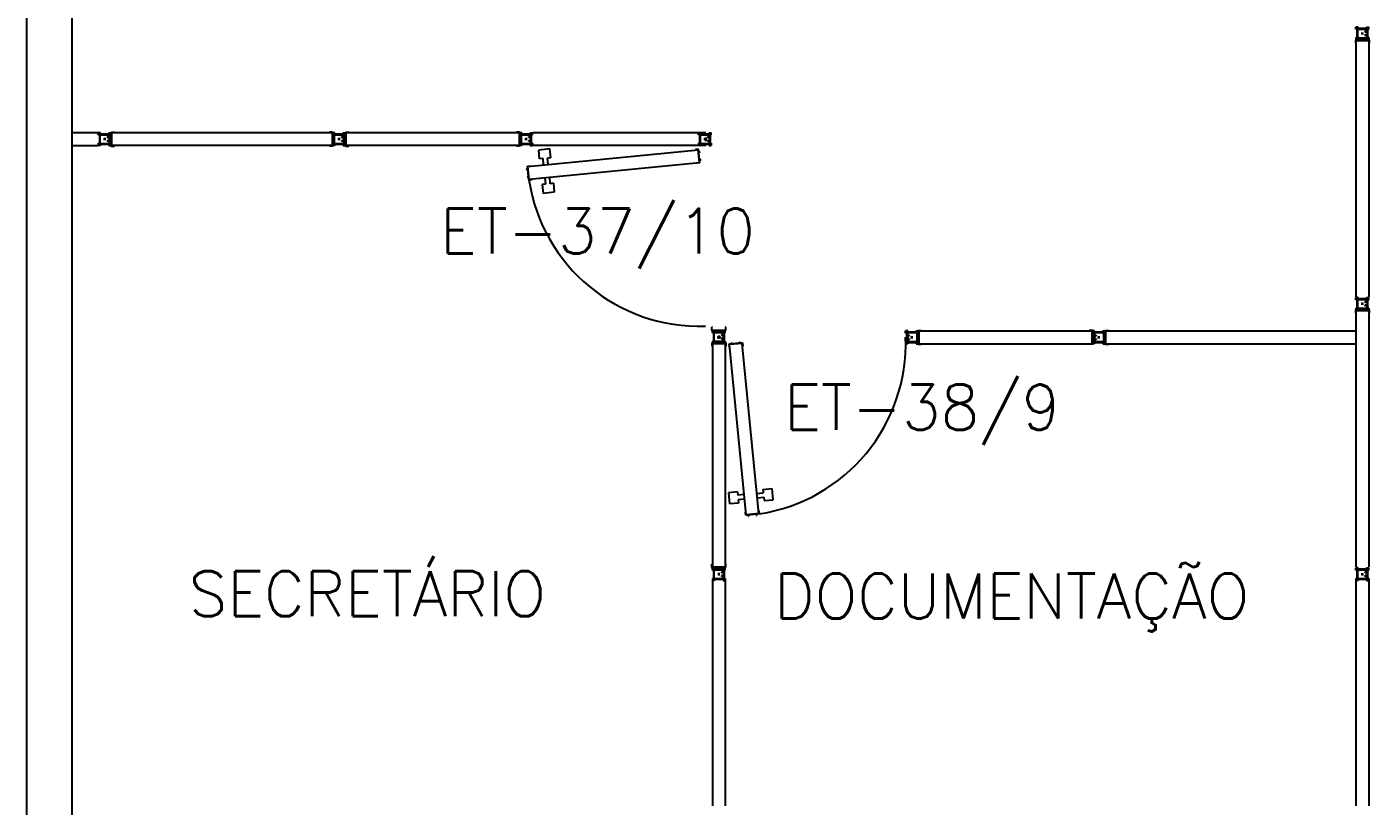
# Model space of a CAD drawing. Header units: centimetres. Extents: x -214 to 72, y 205 to 367.
# Drawn here: x -159.16 to -153.2, y 310.26 to 313.72 of the extents above; entities that cross this region are included whole.
import ezdxf

# ---------------------------------------------------------------- set-up
doc = ezdxf.new("R2010")
doc.units = ezdxf.units.CM
doc.header["$MEASUREMENT"] = 0
doc.layers.get('0').update_dxf_attribs({"linetype": 'CONTINUOUS'})
for name, color, linetype in [('2', 2, 'CONTINUOUS'), ('ALV', 2, 'CONTINUOUS'), ('DIV', 2, 'CONTINUOUS'), ('ENDEREÇO NOVO', 2, 'CONTINUOUS'), ('TEXTO', 2, 'CONTINUOUS')]:
    doc.layers.add(name, color=color, linetype=linetype)
doc.styles.add('UNB-100', font='simplex.shx', dxfattribs={"height": 0.2})

# ---------------------------------------------------------------- blocks, each defined once
blk = doc.blocks.new('DIV12')
for p, q in [((-0.0051, 0), (0.0051, 0)), ((0, -0.0051), (0, 0.0051)), ((0.0235, 0.0185), (0.0285, 0.0185)), ((0.0235, 0.0185), (0.0235, 0.0165)), ((0.0235, 0.0165), (0.0285, 0.0165)), ((0.0285, 0.0305), (0.0429, 0.0305)), ((0.0285, 0.0185), (0.0285, 0.0305)), ((0.0285, -0.0165), (0.0285, 0.0165)), ((0.0305, 0.0285), (1.1695, 0.0285)), ((0.0305, -0.0285), (0.0305, 0.0285)), ((0.0429, 0.0305), (0.0429, 0.0285)), ((0.0235, -0.0165), (0.0285, -0.0165)), ((0.0235, -0.0165), (0.0235, -0.0185)), ((0.0235, -0.0185), (0.0285, -0.0185)), ((0.0285, -0.0305), (0.0285, -0.0185)), ((0.0285, -0.0305), (0.0429, -0.0305)), ((0.0305, -0.0285), (1.1695, -0.0285)), ((0.0429, -0.0285), (0.0429, -0.0305))]:
    blk.add_line(p, q)
blk = doc.blocks.new('MTDIV')
for p, q in [((-0.0285, 0.0185), (-0.0285, 0.0285)), ((-0.0185, 0.0285), (-0.0285, 0.0285)), ((-0.0265, 0.0185), (-0.0285, 0.0185)), ((-0.0265, 0.0235), (-0.0265, 0.0265)), ((-0.0265, 0.0265), (-0.0185, 0.0265)), ((-0.0265, 0.0235), (0.0265, 0.0235)), ((-0.0215, 0.0235), (-0.0265, 0.0235)), ((-0.0265, 0.0185), (-0.0265, 0.0215)), ((-0.0265, 0.0215), (-0.0235, 0.0215)), ((-0.0235, 0.0215), (-0.0235, -0.0215)), ((-0.0215, 0.0235), (-0.0215, 0.0215)), ((-0.0215, 0.0215), (0.0215, 0.0215)), ((-0.0215, 0.0195), (0.0195, 0.0195)), ((-0.0215, 0.0195), (-0.0215, -0.0195)), ((-0.0185, 0.0265), (-0.0185, 0.0285)), ((-0.0049, 0), (0.0049, 0)), ((0, -0.0049), (0, 0.0049)), ((0.0195, 0.0095), (0.0115, 0.0095)), ((0.0115, 0.0095), (0.0115, 0.0075)), ((0.0215, 0.0075), (0.0115, 0.0075)), ((0.0135, 0.0075), (0.0135, 0.0055)), ((0.0215, 0.0055), (0.0135, 0.0055)), ((0.0185, 0.0265), (0.0185, 0.0285)), ((0.0185, 0.0285), (0.0285, 0.0285)), ((0.0185, 0.0265), (0.0265, 0.0265)), ((0.0195, 0.0195), (0.0195, 0.0095)), ((0.0215, 0.0235), (0.0215, 0.0075)), ((0.0215, 0.0235), (0.0265, 0.0235)), ((0.0215, 0.0055), (0.0215, -0.0055)), ((0.0235, 0.0215), (0.0235, -0.0215)), ((0.0265, 0.0215), (0.0235, 0.0215)), ((0.0265, 0.0235), (0.0265, 0.0265)), ((0.0265, 0.0185), (0.0265, 0.0215)), ((0.0265, 0.0185), (0.0285, 0.0185)), ((0.0285, 0.0185), (0.0285, 0.0285)), ((-0.0285, -0.0185), (-0.0285, -0.0285)), ((-0.0285, -0.0185), (-0.0265, -0.0185)), ((-0.0185, -0.0285), (-0.0285, -0.0285)), ((-0.0265, -0.0185), (-0.0265, -0.0215)), ((-0.0265, -0.0215), (-0.0235, -0.0215)), ((0.0265, -0.0235), (-0.0265, -0.0235)), ((-0.0265, -0.0235), (-0.0265, -0.0265)), ((-0.0215, -0.0235), (-0.0265, -0.0235)), ((-0.0185, -0.0265), (-0.0265, -0.0265)), ((-0.0215, -0.0195), (0.0195, -0.0195)), ((-0.0215, -0.0215), (0.0215, -0.0215)), ((-0.0215, -0.0215), (-0.0215, -0.0235)), ((-0.0185, -0.0265), (-0.0185, -0.0285)), ((0.0215, -0.0075), (0.0115, -0.0075)), ((0.0115, -0.0075), (0.0115, -0.0095)), ((0.0195, -0.0095), (0.0115, -0.0095)), ((0.0215, -0.0055), (0.0135, -0.0055)), ((0.0135, -0.0055), (0.0135, -0.0075)), ((0.0185, -0.0265), (0.0185, -0.0285)), ((0.0265, -0.0265), (0.0185, -0.0265)), ((0.0185, -0.0285), (0.0285, -0.0285)), ((0.0195, -0.0095), (0.0195, -0.0195)), ((0.0215, -0.0075), (0.0215, -0.0235)), ((0.0215, -0.0235), (0.0265, -0.0235)), ((0.0265, -0.0215), (0.0235, -0.0215)), ((0.0265, -0.0185), (0.0265, -0.0215)), ((0.0285, -0.0185), (0.0265, -0.0185)), ((0.0265, -0.0235), (0.0265, -0.0265)), ((0.0285, -0.0185), (0.0285, -0.0285))]:
    blk.add_line(p, q)

msp = doc.modelspace()

# ---------------------------------------------------------------- linework, layer by layer
at = {"layer": '2'}
for p, q in [((-158.9553, 313.2493), (-158.8402, 313.2493)), ((-158.8383, 313.239), (-158.8383, 313.249)), ((-158.8283, 313.249), (-158.8383, 313.249)), ((-158.8363, 313.239), (-158.8383, 313.239)), ((-158.8363, 313.244), (-158.8363, 313.247)), ((-158.8363, 313.247), (-158.8283, 313.247)), ((-158.8363, 313.244), (-158.7833, 313.244)), ((-158.8313, 313.244), (-158.8363, 313.244)), ((-158.8363, 313.239), (-158.8363, 313.242)), ((-158.8363, 313.242), (-158.8333, 313.242)), ((-158.8333, 313.242), (-158.8333, 313.199)), ((-158.8313, 313.244), (-158.8313, 313.242)), ((-158.8313, 313.242), (-158.7883, 313.242)), ((-158.8313, 313.24), (-158.7903, 313.24)), ((-158.8313, 313.24), (-158.8313, 313.201)), ((-158.8283, 313.247), (-158.8283, 313.249)), ((-158.7913, 313.247), (-158.7913, 313.249)), ((-158.7913, 313.249), (-158.7813, 313.249)), ((-158.7913, 313.247), (-158.7833, 313.247)), ((-158.7903, 313.24), (-158.7903, 313.23)), ((-158.7883, 313.244), (-158.7883, 313.228)), ((-158.7883, 313.244), (-158.7833, 313.244)), ((-158.7863, 313.242), (-158.7863, 313.199)), ((-158.7833, 313.242), (-158.7863, 313.242)), ((-158.7863, 313.239), (-158.7813, 313.239)), ((-158.7863, 313.237), (-158.7863, 313.239)), ((-158.7863, 313.237), (-158.7813, 313.237)), ((-158.7833, 313.244), (-158.7833, 313.247)), ((-158.7833, 313.239), (-158.7833, 313.242)), ((-158.7833, 313.239), (-158.7813, 313.239)), ((-158.7813, 313.251), (-158.7669, 313.251)), ((-158.7813, 313.251), (-158.7813, 313.239)), ((-158.7813, 313.239), (-158.7813, 313.249)), ((-158.7813, 313.237), (-158.7813, 313.204)), ((-158.7793, 313.249), (-158.7793, 313.192)), ((-157.8001, 313.249), (-158.7793, 313.249)), ((-158.7669, 313.249), (-158.7669, 313.251)), ((-157.8124, 313.249), (-157.8124, 313.251)), ((-157.7981, 313.251), (-157.8124, 313.251)), ((-157.8001, 313.249), (-157.8001, 313.192)), ((-157.7981, 313.251), (-157.7981, 313.239)), ((-157.7981, 313.239), (-157.7981, 313.249)), ((-157.7881, 313.249), (-157.7981, 313.249)), ((-157.7931, 313.239), (-157.7981, 313.239)), ((-157.7961, 313.239), (-157.7981, 313.239)), ((-157.7981, 313.237), (-157.7981, 313.204)), ((-157.7931, 313.237), (-157.7981, 313.237)), ((-157.7961, 313.244), (-157.7961, 313.247)), ((-157.7961, 313.247), (-157.7881, 313.247)), ((-157.7961, 313.244), (-157.7431, 313.244)), ((-157.7911, 313.244), (-157.7961, 313.244)), ((-157.7961, 313.239), (-157.7961, 313.242)), ((-157.7961, 313.242), (-157.7931, 313.242)), ((-157.7931, 313.242), (-157.7931, 313.199)), ((-157.7931, 313.237), (-157.7931, 313.239)), ((-157.7911, 313.244), (-157.7911, 313.242)), ((-157.7911, 313.242), (-157.7481, 313.242)), ((-157.7911, 313.24), (-157.7501, 313.24)), ((-157.7911, 313.24), (-157.7911, 313.201)), ((-157.7881, 313.247), (-157.7881, 313.249)), ((-157.7511, 313.247), (-157.7511, 313.249)), ((-157.7511, 313.249), (-157.7411, 313.249)), ((-157.7511, 313.247), (-157.7431, 313.247)), ((-157.7501, 313.24), (-157.7501, 313.23)), ((-157.7481, 313.244), (-157.7481, 313.228)), ((-157.7481, 313.244), (-157.7431, 313.244)), ((-157.7461, 313.242), (-157.7461, 313.199)), ((-157.7431, 313.242), (-157.7461, 313.242)), ((-157.7461, 313.239), (-157.7411, 313.239)), ((-157.7461, 313.237), (-157.7461, 313.239)), ((-157.7461, 313.237), (-157.7411, 313.237)), ((-157.7431, 313.244), (-157.7431, 313.247)), ((-157.7431, 313.239), (-157.7431, 313.242)), ((-157.7431, 313.239), (-157.7411, 313.239)), ((-157.7411, 313.251), (-157.7267, 313.251)), ((-157.7411, 313.251), (-157.7411, 313.239)), ((-157.7411, 313.239), (-157.7411, 313.249)), ((-157.7411, 313.237), (-157.7411, 313.204)), ((-157.7391, 313.249), (-157.7391, 313.192)), ((-156.97, 313.249), (-157.7391, 313.249)), ((-157.7267, 313.249), (-157.7267, 313.251)), ((-156.9824, 313.249), (-156.9824, 313.251)), ((-156.968, 313.251), (-156.9824, 313.251)), ((-156.97, 313.249), (-156.97, 313.192)), ((-156.9682, 313.239), (-156.9682, 313.249)), ((-156.9582, 313.249), (-156.9682, 313.249)), ((-156.9662, 313.239), (-156.9682, 313.239)), ((-156.968, 313.251), (-156.968, 313.239)), ((-156.963, 313.239), (-156.968, 313.239)), ((-156.968, 313.237), (-156.968, 313.204)), ((-156.963, 313.237), (-156.968, 313.237)), ((-156.9662, 313.244), (-156.9662, 313.247)), ((-156.9662, 313.247), (-156.9582, 313.247)), ((-156.9662, 313.244), (-156.9132, 313.244)), ((-156.9612, 313.244), (-156.9662, 313.244)), ((-156.9662, 313.239), (-156.9662, 313.242)), ((-156.9662, 313.242), (-156.9632, 313.242)), ((-156.9632, 313.242), (-156.9632, 313.199)), ((-156.963, 313.237), (-156.963, 313.239)), ((-156.9612, 313.244), (-156.9612, 313.242)), ((-156.9612, 313.242), (-156.9182, 313.242)), ((-156.9612, 313.24), (-156.9202, 313.24)), ((-156.9612, 313.24), (-156.9612, 313.201)), ((-156.9582, 313.247), (-156.9582, 313.249)), ((-156.9212, 313.247), (-156.9212, 313.249)), ((-156.9212, 313.249), (-156.9112, 313.249)), ((-156.9212, 313.247), (-156.9132, 313.247)), ((-156.9202, 313.24), (-156.9202, 313.23)), ((-156.9182, 313.244), (-156.9182, 313.228)), ((-156.9182, 313.244), (-156.9132, 313.244)), ((-156.9162, 313.242), (-156.9162, 313.199)), ((-156.9132, 313.242), (-156.9162, 313.242)), ((-156.9132, 313.244), (-156.9132, 313.247)), ((-156.9132, 313.239), (-156.9132, 313.242)), ((-156.9132, 313.239), (-156.9112, 313.239)), ((-156.9112, 313.239), (-156.9112, 313.249)), ((-156.1406, 313.249), (-156.9096, 313.249)), ((-156.174, 313.239), (-156.174, 313.249)), ((-156.164, 313.249), (-156.174, 313.249)), ((-156.172, 313.239), (-156.174, 313.239)), ((-156.172, 313.244), (-156.172, 313.247)), ((-156.172, 313.247), (-156.164, 313.247)), ((-156.172, 313.244), (-156.119, 313.244)), ((-156.167, 313.244), (-156.172, 313.244)), ((-156.172, 313.239), (-156.172, 313.242)), ((-156.172, 313.242), (-156.169, 313.242)), ((-156.169, 313.242), (-156.169, 313.199)), ((-156.167, 313.244), (-156.167, 313.242)), ((-156.167, 313.242), (-156.124, 313.242)), ((-156.167, 313.24), (-156.126, 313.24)), ((-156.167, 313.24), (-156.167, 313.201)), ((-156.164, 313.247), (-156.164, 313.249)), ((-156.127, 313.247), (-156.127, 313.249)), ((-156.127, 313.249), (-156.117, 313.249)), ((-156.127, 313.247), (-156.119, 313.247)), ((-156.126, 313.24), (-156.126, 313.23)), ((-156.124, 313.244), (-156.124, 313.228)), ((-156.124, 313.244), (-156.119, 313.244)), ((-156.122, 313.242), (-156.122, 313.199)), ((-156.119, 313.242), (-156.122, 313.242)), ((-156.119, 313.244), (-156.119, 313.247)), ((-156.119, 313.239), (-156.119, 313.242)), ((-156.119, 313.239), (-156.117, 313.239)), ((-156.117, 313.239), (-156.117, 313.249)), ((-158.9553, 313.1923), (-158.8402, 313.1923)), ((-158.8383, 313.202), (-158.8383, 313.192)), ((-158.8383, 313.202), (-158.8363, 313.202)), ((-158.8283, 313.192), (-158.8383, 313.192)), ((-158.8363, 313.202), (-158.8363, 313.199)), ((-158.8363, 313.199), (-158.8333, 313.199)), ((-158.7833, 313.197), (-158.8363, 313.197)), ((-158.8363, 313.197), (-158.8363, 313.194)), ((-158.8313, 313.197), (-158.8363, 313.197)), ((-158.8283, 313.194), (-158.8363, 313.194)), ((-158.8313, 313.201), (-158.7903, 313.201)), ((-158.8313, 313.199), (-158.7883, 313.199)), ((-158.8313, 313.199), (-158.8313, 313.197)), ((-158.8283, 313.194), (-158.8283, 313.192)), ((-158.8047, 313.2205), (-158.8149, 313.2205)), ((-158.8148, 313.2205), (-158.8049, 313.2205)), ((-158.8098, 313.2256), (-158.8098, 313.2154)), ((-158.8098, 313.2156), (-158.8098, 313.2254)), ((-158.7903, 313.23), (-158.7983, 313.23)), ((-158.7983, 313.23), (-158.7983, 313.228)), ((-158.7883, 313.228), (-158.7983, 313.228)), ((-158.7883, 313.213), (-158.7983, 313.213)), ((-158.7983, 313.213), (-158.7983, 313.211)), ((-158.7903, 313.211), (-158.7983, 313.211)), ((-158.7963, 313.228), (-158.7963, 313.226)), ((-158.7883, 313.226), (-158.7963, 313.226)), ((-158.7883, 313.215), (-158.7963, 313.215)), ((-158.7963, 313.215), (-158.7963, 313.213)), ((-158.7913, 313.194), (-158.7913, 313.192)), ((-158.7833, 313.194), (-158.7913, 313.194)), ((-158.7913, 313.192), (-158.7813, 313.192)), ((-158.7903, 313.211), (-158.7903, 313.201)), ((-158.7883, 313.226), (-158.7883, 313.215)), ((-158.7883, 313.213), (-158.7883, 313.197)), ((-158.7883, 313.197), (-158.7833, 313.197)), ((-158.7863, 313.204), (-158.7813, 313.204)), ((-158.7863, 313.202), (-158.7863, 313.204)), ((-158.7863, 313.202), (-158.7813, 313.202)), ((-158.7833, 313.199), (-158.7863, 313.199)), ((-158.7833, 313.202), (-158.7833, 313.199)), ((-158.7813, 313.202), (-158.7833, 313.202)), ((-158.7833, 313.197), (-158.7833, 313.194)), ((-158.7813, 313.202), (-158.7813, 313.19)), ((-158.7813, 313.202), (-158.7813, 313.192)), ((-158.7813, 313.19), (-158.7669, 313.19)), ((-157.8001, 313.192), (-158.7793, 313.192)), ((-158.7669, 313.19), (-158.7669, 313.192)), ((-157.8124, 313.19), (-157.8124, 313.192)), ((-157.7981, 313.19), (-157.8124, 313.19)), ((-157.7931, 313.204), (-157.7981, 313.204)), ((-157.7981, 313.202), (-157.7981, 313.19)), ((-157.7931, 313.202), (-157.7981, 313.202)), ((-157.7981, 313.202), (-157.7981, 313.192)), ((-157.7981, 313.202), (-157.7961, 313.202)), ((-157.7881, 313.192), (-157.7981, 313.192)), ((-157.7961, 313.202), (-157.7961, 313.199)), ((-157.7961, 313.199), (-157.7931, 313.199)), ((-157.7431, 313.197), (-157.7961, 313.197)), ((-157.7961, 313.197), (-157.7961, 313.194)), ((-157.7911, 313.197), (-157.7961, 313.197)), ((-157.7881, 313.194), (-157.7961, 313.194)), ((-157.7931, 313.202), (-157.7931, 313.204)), ((-157.7911, 313.201), (-157.7501, 313.201)), ((-157.7911, 313.199), (-157.7481, 313.199)), ((-157.7911, 313.199), (-157.7911, 313.197)), ((-157.7881, 313.194), (-157.7881, 313.192)), ((-157.7645, 313.2205), (-157.7747, 313.2205)), ((-157.7645, 313.2205), (-157.7747, 313.2205)), ((-157.7745, 313.2205), (-157.7646, 313.2205)), ((-157.7696, 313.2256), (-157.7696, 313.2154)), ((-157.7696, 313.2256), (-157.7696, 313.2154)), ((-157.7696, 313.2156), (-157.7696, 313.2254)), ((-157.7501, 313.23), (-157.7581, 313.23)), ((-157.7581, 313.23), (-157.7581, 313.228)), ((-157.7481, 313.228), (-157.7581, 313.228)), ((-157.7481, 313.213), (-157.7581, 313.213)), ((-157.7581, 313.213), (-157.7581, 313.211)), ((-157.7501, 313.211), (-157.7581, 313.211)), ((-157.7561, 313.228), (-157.7561, 313.226)), ((-157.7481, 313.226), (-157.7561, 313.226)), ((-157.7481, 313.215), (-157.7561, 313.215)), ((-157.7561, 313.215), (-157.7561, 313.213)), ((-157.7511, 313.194), (-157.7511, 313.192)), ((-157.7431, 313.194), (-157.7511, 313.194)), ((-157.7511, 313.192), (-157.7411, 313.192)), ((-157.7501, 313.211), (-157.7501, 313.201)), ((-157.7481, 313.226), (-157.7481, 313.215)), ((-157.7481, 313.213), (-157.7481, 313.197)), ((-157.7481, 313.197), (-157.7431, 313.197)), ((-157.7461, 313.204), (-157.7411, 313.204)), ((-157.7461, 313.202), (-157.7461, 313.204)), ((-157.7461, 313.202), (-157.7411, 313.202)), ((-157.7431, 313.199), (-157.7461, 313.199)), ((-157.7431, 313.202), (-157.7431, 313.199)), ((-157.7411, 313.202), (-157.7431, 313.202)), ((-157.7431, 313.197), (-157.7431, 313.194)), ((-157.7411, 313.202), (-157.7411, 313.19)), ((-157.7411, 313.202), (-157.7411, 313.192)), ((-157.7411, 313.19), (-157.7267, 313.19)), ((-156.97, 313.192), (-157.7391, 313.192)), ((-157.7267, 313.19), (-157.7267, 313.192)), ((-156.9824, 313.19), (-156.9824, 313.192)), ((-156.968, 313.19), (-156.9824, 313.19)), ((-156.9682, 313.202), (-156.9682, 313.192)), ((-156.9682, 313.202), (-156.9662, 313.202)), ((-156.9582, 313.192), (-156.9682, 313.192)), ((-156.963, 313.204), (-156.968, 313.204)), ((-156.968, 313.202), (-156.968, 313.19)), ((-156.963, 313.202), (-156.968, 313.202)), ((-156.9662, 313.202), (-156.9662, 313.199)), ((-156.9662, 313.199), (-156.9632, 313.199)), ((-156.9132, 313.197), (-156.9662, 313.197)), ((-156.9662, 313.197), (-156.9662, 313.194)), ((-156.9612, 313.197), (-156.9662, 313.197)), ((-156.9582, 313.194), (-156.9662, 313.194)), ((-156.963, 313.202), (-156.963, 313.204)), ((-156.9612, 313.201), (-156.9202, 313.201)), ((-156.9612, 313.199), (-156.9182, 313.199)), ((-156.9612, 313.199), (-156.9612, 313.197)), ((-156.9582, 313.194), (-156.9582, 313.192)), ((-156.9447, 313.2205), (-156.9348, 313.2205)), ((-156.9344, 313.2205), (-156.9446, 313.2205)), ((-156.9397, 313.2156), (-156.9397, 313.2254)), ((-156.9395, 313.2256), (-156.9395, 313.2154)), ((-156.931, 313.0989), (-156.1754, 313.1732)), ((-156.9202, 313.23), (-156.9282, 313.23)), ((-156.9282, 313.23), (-156.9282, 313.228)), ((-156.9182, 313.228), (-156.9282, 313.228)), ((-156.9182, 313.213), (-156.9282, 313.213)), ((-156.9282, 313.213), (-156.9282, 313.211)), ((-156.9202, 313.211), (-156.9282, 313.211)), ((-156.9262, 313.228), (-156.9262, 313.226)), ((-156.9182, 313.226), (-156.9262, 313.226)), ((-156.9182, 313.215), (-156.9262, 313.215)), ((-156.9262, 313.215), (-156.9262, 313.213)), ((-156.9212, 313.194), (-156.9212, 313.192)), ((-156.9132, 313.194), (-156.9212, 313.194)), ((-156.9212, 313.192), (-156.9112, 313.192)), ((-156.9202, 313.211), (-156.9202, 313.201)), ((-156.9182, 313.226), (-156.9182, 313.215)), ((-156.9182, 313.213), (-156.9182, 313.197)), ((-156.9182, 313.197), (-156.9132, 313.197)), ((-156.9132, 313.199), (-156.9162, 313.199)), ((-156.9132, 313.202), (-156.9132, 313.199)), ((-156.9112, 313.202), (-156.9132, 313.202)), ((-156.9132, 313.197), (-156.9132, 313.194)), ((-156.9112, 313.202), (-156.9112, 313.192)), ((-156.1406, 313.192), (-156.9096, 313.192)), ((-156.1736, 313.1754), (-156.1879, 313.174)), ((-156.1879, 313.174), (-156.1877, 313.172)), ((-156.1698, 313.1165), (-156.1754, 313.1732)), ((-156.174, 313.202), (-156.174, 313.192)), ((-156.174, 313.202), (-156.172, 313.202)), ((-156.164, 313.192), (-156.174, 313.192)), ((-156.1724, 313.1634), (-156.1736, 313.1754)), ((-156.172, 313.202), (-156.172, 313.199)), ((-156.172, 313.199), (-156.169, 313.199)), ((-156.119, 313.197), (-156.172, 313.197)), ((-156.172, 313.197), (-156.172, 313.194)), ((-156.167, 313.197), (-156.172, 313.197)), ((-156.164, 313.194), (-156.172, 313.194)), ((-156.167, 313.201), (-156.126, 313.201)), ((-156.167, 313.199), (-156.124, 313.199)), ((-156.167, 313.199), (-156.167, 313.197)), ((-156.164, 313.194), (-156.164, 313.192)), ((-156.1504, 313.2205), (-156.1406, 313.2205)), ((-156.1494, 313.2197), (-156.1363, 313.2197)), ((-156.1455, 313.2156), (-156.1455, 313.2254)), ((-156.143, 313.2274), (-156.143, 313.2118)), ((-156.126, 313.23), (-156.134, 313.23)), ((-156.134, 313.23), (-156.134, 313.228)), ((-156.124, 313.228), (-156.134, 313.228)), ((-156.124, 313.213), (-156.134, 313.213)), ((-156.134, 313.213), (-156.134, 313.211)), ((-156.126, 313.211), (-156.134, 313.211)), ((-156.132, 313.228), (-156.132, 313.226)), ((-156.124, 313.226), (-156.132, 313.226)), ((-156.124, 313.215), (-156.132, 313.215)), ((-156.132, 313.215), (-156.132, 313.213)), ((-156.127, 313.194), (-156.127, 313.192)), ((-156.119, 313.194), (-156.127, 313.194)), ((-156.127, 313.192), (-156.117, 313.192)), ((-156.126, 313.211), (-156.126, 313.201)), ((-156.124, 313.226), (-156.124, 313.215)), ((-156.124, 313.213), (-156.124, 313.197)), ((-156.124, 313.197), (-156.119, 313.197)), ((-156.119, 313.199), (-156.122, 313.199)), ((-156.119, 313.202), (-156.119, 313.199)), ((-156.117, 313.202), (-156.119, 313.202)), ((-156.119, 313.197), (-156.119, 313.194)), ((-156.117, 313.202), (-156.117, 313.192)), ((-156.9254, 313.0422), (-156.1698, 313.1165)), ((-156.1821, 313.1152), (-156.1819, 313.1133)), ((-156.1676, 313.1147), (-156.1819, 313.1133)), ((-156.1674, 313.1639), (-156.1724, 313.1634)), ((-156.1672, 313.1619), (-156.1722, 313.1614)), ((-156.169, 313.1286), (-156.1722, 313.1614)), ((-156.164, 313.1291), (-156.169, 313.1286)), ((-156.1638, 313.1271), (-156.1688, 313.1266)), ((-156.1676, 313.1147), (-156.1688, 313.1266)), ((-156.1674, 313.1639), (-156.1672, 313.1619)), ((-156.164, 313.1291), (-156.1638, 313.1271)), ((-156.937, 313.0882), (-156.932, 313.0887)), ((-156.937, 313.0882), (-156.9368, 313.0863)), ((-156.9368, 313.0863), (-156.9318, 313.0867)), ((-156.9335, 313.0534), (-156.9286, 313.0539)), ((-156.9335, 313.0534), (-156.9333, 313.0514)), ((-156.9332, 313.1007), (-156.9189, 313.1021)), ((-156.932, 313.0887), (-156.9332, 313.1007)), ((-156.9286, 313.0539), (-156.9318, 313.0867)), ((-156.9254, 313.0422), (-156.931, 313.0989)), ((-156.9189, 313.1021), (-156.9187, 313.1001)), ((-156.9333, 313.0514), (-156.9284, 313.0519)), ((-156.9272, 313.04), (-156.9284, 313.0519)), ((-156.9272, 313.04), (-156.9129, 313.0414)), ((-156.9131, 313.0434), (-156.9129, 313.0414)), ((-156.1121, 312.3855), (-156.1141, 312.3855)), ((-156.1141, 312.3711), (-156.1141, 312.3855)), ((-156.1141, 312.3711), (-156.1141, 312.3855)), ((-156.1121, 312.3855), (-156.1141, 312.3855)), ((-156.1141, 312.3711), (-156.1021, 312.3711)), ((-156.1141, 312.3711), (-156.1021, 312.3711)), ((-156.1121, 312.3731), (-156.0551, 312.3731)), ((-156.1121, 312.3731), (-156.0551, 312.3731)), ((-156.1121, 312.3611), (-156.1121, 312.3711)), ((-156.1021, 312.3711), (-156.1121, 312.3711)), ((-156.1021, 312.3711), (-156.1121, 312.3711)), ((-156.1121, 312.3611), (-156.1121, 312.3711)), ((-156.1101, 312.3611), (-156.1121, 312.3611)), ((-156.1101, 312.3611), (-156.1121, 312.3611)), ((-156.1101, 312.3661), (-156.1101, 312.3691)), ((-156.1101, 312.3691), (-156.1021, 312.3691)), ((-156.1101, 312.3691), (-156.1021, 312.3691)), ((-156.1101, 312.3661), (-156.1101, 312.3691)), ((-156.1101, 312.3661), (-156.0571, 312.3661)), ((-156.1051, 312.3661), (-156.1101, 312.3661)), ((-156.1051, 312.3661), (-156.1101, 312.3661)), ((-156.1101, 312.3661), (-156.0571, 312.3661)), ((-156.1101, 312.3611), (-156.1101, 312.3641)), ((-156.1101, 312.3641), (-156.1071, 312.3641)), ((-156.1101, 312.3641), (-156.1071, 312.3641)), ((-156.1101, 312.3611), (-156.1101, 312.3641)), ((-156.1071, 312.3641), (-156.1071, 312.3211)), ((-156.1071, 312.3641), (-156.1071, 312.3211)), ((-156.1051, 312.3661), (-156.1051, 312.3641)), ((-156.1051, 312.3661), (-156.1051, 312.3641)), ((-156.1051, 312.3641), (-156.0621, 312.3641)), ((-156.1051, 312.3641), (-156.0621, 312.3641)), ((-156.1051, 312.3621), (-156.0641, 312.3621)), ((-156.1051, 312.3621), (-156.1051, 312.3231)), ((-156.1051, 312.3621), (-156.1051, 312.3231)), ((-156.1051, 312.3621), (-156.0641, 312.3621)), ((-156.1021, 312.3691), (-156.1021, 312.3711)), ((-156.1021, 312.3661), (-156.1021, 312.3711)), ((-156.1021, 312.3691), (-156.1021, 312.3711)), ((-156.1021, 312.3661), (-156.1021, 312.3711)), ((-156.1001, 312.3661), (-156.1021, 312.3661)), ((-156.1001, 312.3661), (-156.1021, 312.3661)), ((-156.1001, 312.3711), (-156.0671, 312.3711)), ((-156.1001, 312.3661), (-156.1001, 312.3711)), ((-156.1001, 312.3661), (-156.1001, 312.3711)), ((-156.1001, 312.3711), (-156.0671, 312.3711)), ((-156.0909, 312.3409), (-156.0754, 312.3409)), ((-156.0887, 312.3442), (-156.0785, 312.3442)), ((-156.0887, 312.3442), (-156.0785, 312.3442)), ((-156.0887, 312.3426), (-156.0785, 312.3426)), ((-156.0887, 312.3426), (-156.0785, 312.3426)), ((-156.0885, 312.3426), (-156.0786, 312.3426)), ((-156.0885, 312.3426), (-156.0786, 312.3426)), ((-156.0836, 312.3493), (-156.0836, 312.3391)), ((-156.0836, 312.3493), (-156.0836, 312.3391)), ((-156.0836, 312.3477), (-156.0836, 312.3375)), ((-156.0836, 312.3477), (-156.0836, 312.3375)), ((-156.0836, 312.3377), (-156.0836, 312.3476)), ((-156.0836, 312.3377), (-156.0836, 312.3476)), ((-156.0833, 312.3345), (-156.0833, 312.3476)), ((-156.0641, 312.3521), (-156.0721, 312.3521)), ((-156.0721, 312.3521), (-156.0721, 312.3501)), ((-156.0721, 312.3521), (-156.0721, 312.3501)), ((-156.0641, 312.3521), (-156.0721, 312.3521)), ((-156.0621, 312.3501), (-156.0721, 312.3501)), ((-156.0621, 312.3501), (-156.0721, 312.3501)), ((-156.0701, 312.3501), (-156.0701, 312.3481)), ((-156.0701, 312.3501), (-156.0701, 312.3481)), ((-156.0621, 312.3481), (-156.0701, 312.3481)), ((-156.0621, 312.3481), (-156.0701, 312.3481)), ((-156.0621, 312.3371), (-156.0701, 312.3371)), ((-156.0701, 312.3371), (-156.0701, 312.3351)), ((-156.0701, 312.3371), (-156.0701, 312.3351)), ((-156.0621, 312.3371), (-156.0701, 312.3371)), ((-156.0671, 312.3661), (-156.0671, 312.3711)), ((-156.0671, 312.3661), (-156.0671, 312.3711)), ((-156.0651, 312.3661), (-156.0671, 312.3661)), ((-156.0651, 312.3661), (-156.0671, 312.3661)), ((-156.0651, 312.3691), (-156.0651, 312.3711)), ((-156.0651, 312.3711), (-156.0551, 312.3711)), ((-156.0651, 312.3711), (-156.0531, 312.3711)), ((-156.0651, 312.3661), (-156.0651, 312.3711)), ((-156.0651, 312.3711), (-156.0551, 312.3711)), ((-156.0651, 312.3691), (-156.0651, 312.3711)), ((-156.0651, 312.3661), (-156.0651, 312.3711)), ((-156.0651, 312.3711), (-156.0531, 312.3711)), ((-156.0651, 312.3691), (-156.0571, 312.3691)), ((-156.0651, 312.3691), (-156.0571, 312.3691)), ((-156.0641, 312.3621), (-156.0641, 312.3521)), ((-156.0641, 312.3621), (-156.0641, 312.3521)), ((-156.0621, 312.3661), (-156.0621, 312.3501)), ((-156.0621, 312.3661), (-156.0571, 312.3661)), ((-156.0621, 312.3661), (-156.0571, 312.3661)), ((-156.0621, 312.3661), (-156.0621, 312.3501)), ((-156.0621, 312.3481), (-156.0621, 312.3371)), ((-156.0621, 312.3481), (-156.0621, 312.3371)), ((-156.0601, 312.3641), (-156.0601, 312.3211)), ((-156.0571, 312.3641), (-156.0601, 312.3641)), ((-156.0571, 312.3641), (-156.0601, 312.3641)), ((-156.0601, 312.3641), (-156.0601, 312.3211)), ((-156.0571, 312.3661), (-156.0571, 312.3691)), ((-156.0571, 312.3661), (-156.0571, 312.3691)), ((-156.0571, 312.3611), (-156.0571, 312.3641)), ((-156.0571, 312.3611), (-156.0571, 312.3641)), ((-156.0571, 312.3611), (-156.0551, 312.3611)), ((-156.0571, 312.3611), (-156.0551, 312.3611)), ((-156.0531, 312.3855), (-156.0551, 312.3855)), ((-156.0531, 312.3855), (-156.0551, 312.3855)), ((-156.0551, 312.3611), (-156.0551, 312.3711)), ((-156.0551, 312.3611), (-156.0551, 312.3711)), ((-156.0531, 312.3711), (-156.0531, 312.3855)), ((-156.0531, 312.3711), (-156.0531, 312.3855)), ((-155.2453, 312.3692), (-155.2553, 312.3692)), ((-155.2553, 312.3592), (-155.2553, 312.3692)), ((-155.2533, 312.3592), (-155.2553, 312.3592)), ((-155.2533, 312.3642), (-155.2533, 312.3672)), ((-155.2453, 312.3672), (-155.2533, 312.3672)), ((-155.2003, 312.3642), (-155.2533, 312.3642)), ((-155.2483, 312.3642), (-155.2533, 312.3642)), ((-155.2533, 312.3622), (-155.2503, 312.3622)), ((-155.2533, 312.3592), (-155.2533, 312.3622)), ((-155.2503, 312.3622), (-155.2503, 312.3192)), ((-155.2483, 312.3642), (-155.2483, 312.3482)), ((-155.2053, 312.3622), (-155.2483, 312.3622)), ((-155.2483, 312.3482), (-155.2383, 312.3482)), ((-155.2483, 312.3462), (-155.2403, 312.3462)), ((-155.2483, 312.3462), (-155.2483, 312.3352)), ((-155.2053, 312.3602), (-155.2463, 312.3602)), ((-155.2463, 312.3602), (-155.2463, 312.3502)), ((-155.2463, 312.3502), (-155.2383, 312.3502)), ((-155.2453, 312.3672), (-155.2453, 312.3692)), ((-155.2403, 312.3482), (-155.2403, 312.3462)), ((-155.2383, 312.3502), (-155.2383, 312.3482)), ((-155.2321, 312.3407), (-155.2219, 312.3407)), ((-155.2219, 312.3407), (-155.2318, 312.3407)), ((-155.227, 312.3458), (-155.227, 312.3356)), ((-155.2268, 312.3358), (-155.2268, 312.3457)), ((-155.2083, 312.3692), (-155.1983, 312.3692)), ((-155.2083, 312.3672), (-155.2083, 312.3692)), ((-155.2003, 312.3672), (-155.2083, 312.3672)), ((-155.2053, 312.3642), (-155.2053, 312.3622)), ((-155.2053, 312.3642), (-155.2003, 312.3642)), ((-155.2053, 312.3602), (-155.2053, 312.3212)), ((-155.2035, 312.3592), (-155.1985, 312.3592)), ((-155.2035, 312.3572), (-155.2035, 312.3592)), ((-155.2035, 312.3572), (-155.1985, 312.3572)), ((-155.2003, 312.3622), (-155.2033, 312.3622)), ((-155.2033, 312.3622), (-155.2033, 312.3192)), ((-155.2003, 312.3642), (-155.2003, 312.3672)), ((-155.2003, 312.3592), (-155.2003, 312.3622)), ((-155.2003, 312.3592), (-155.1983, 312.3592)), ((-155.1985, 312.3712), (-155.1842, 312.3712)), ((-155.1985, 312.3712), (-155.1985, 312.3592)), ((-155.1985, 312.3572), (-155.1985, 312.3242)), ((-155.1983, 312.3592), (-155.1983, 312.3692)), ((-155.1965, 312.3692), (-154.4275, 312.3692)), ((-155.1965, 312.3692), (-155.1965, 312.3122)), ((-155.1842, 312.3692), (-155.1842, 312.3712)), ((-154.4255, 312.3712), (-154.4399, 312.3712)), ((-154.4399, 312.3692), (-154.4399, 312.3712)), ((-154.4275, 312.3692), (-154.4275, 312.3122)), ((-154.4255, 312.3712), (-154.4255, 312.3592)), ((-154.4155, 312.3692), (-154.4255, 312.3692)), ((-154.4255, 312.3592), (-154.4255, 312.3692)), ((-154.4205, 312.3592), (-154.4255, 312.3592)), ((-154.4235, 312.3592), (-154.4255, 312.3592)), ((-154.4205, 312.3572), (-154.4255, 312.3572)), ((-154.4255, 312.3572), (-154.4255, 312.3242)), ((-154.4235, 312.3642), (-154.4235, 312.3672)), ((-154.4155, 312.3672), (-154.4235, 312.3672)), ((-154.3705, 312.3642), (-154.4235, 312.3642)), ((-154.4185, 312.3642), (-154.4235, 312.3642)), ((-154.4235, 312.3622), (-154.4205, 312.3622)), ((-154.4235, 312.3592), (-154.4235, 312.3622)), ((-154.4205, 312.3622), (-154.4205, 312.3192)), ((-154.4205, 312.3572), (-154.4205, 312.3592)), ((-154.4185, 312.3642), (-154.4185, 312.3482)), ((-154.3755, 312.3622), (-154.4185, 312.3622)), ((-154.4185, 312.3482), (-154.4085, 312.3482)), ((-154.4185, 312.3462), (-154.4105, 312.3462)), ((-154.4185, 312.3462), (-154.4185, 312.3352)), ((-154.3755, 312.3602), (-154.4165, 312.3602)), ((-154.4165, 312.3602), (-154.4165, 312.3502)), ((-154.4165, 312.3502), (-154.4085, 312.3502)), ((-154.4155, 312.3672), (-154.4155, 312.3692)), ((-154.4105, 312.3482), (-154.4105, 312.3462)), ((-154.4085, 312.3502), (-154.4085, 312.3482)), ((-154.4021, 312.3407), (-154.3919, 312.3407)), ((-154.4021, 312.3407), (-154.3919, 312.3407)), ((-154.3921, 312.3407), (-154.402, 312.3407)), ((-154.397, 312.3458), (-154.397, 312.3356)), ((-154.397, 312.3458), (-154.397, 312.3356)), ((-154.397, 312.3358), (-154.397, 312.3457)), ((-154.3785, 312.3692), (-154.3685, 312.3692)), ((-154.3785, 312.3672), (-154.3785, 312.3692)), ((-154.3705, 312.3672), (-154.3785, 312.3672)), ((-154.3755, 312.3642), (-154.3755, 312.3622)), ((-154.3755, 312.3642), (-154.3705, 312.3642)), ((-154.3755, 312.3602), (-154.3755, 312.3212)), ((-154.3705, 312.3622), (-154.3735, 312.3622)), ((-154.3735, 312.3622), (-154.3735, 312.3192)), ((-154.3735, 312.3572), (-154.3735, 312.3592)), ((-154.3735, 312.3592), (-154.3685, 312.3592)), ((-154.3735, 312.3572), (-154.3685, 312.3572)), ((-154.3705, 312.3642), (-154.3705, 312.3672)), ((-154.3705, 312.3592), (-154.3705, 312.3622)), ((-154.3705, 312.3592), (-154.3685, 312.3592)), ((-154.3685, 312.3712), (-154.3685, 312.3592)), ((-154.3685, 312.3712), (-154.3541, 312.3712)), ((-154.3685, 312.3592), (-154.3685, 312.3692)), ((-154.3685, 312.3572), (-154.3685, 312.3242)), ((-154.3665, 312.3692), (-154.3665, 312.3122)), ((-154.3665, 312.3692), (-153.2553, 312.3692)), ((-154.3541, 312.3692), (-154.3541, 312.3712)), ((-156.1141, 312.3157), (-156.1141, 312.3013)), ((-156.1141, 312.3157), (-156.1021, 312.3157)), ((-156.1141, 312.3157), (-156.1021, 312.3157)), ((-156.1141, 312.3157), (-156.1141, 312.3013)), ((-156.1121, 312.3013), (-156.1141, 312.3013)), ((-156.1121, 312.3013), (-156.1141, 312.3013)), ((-156.1121, 312.3241), (-156.1121, 312.3141)), ((-156.1121, 312.3241), (-156.1101, 312.3241)), ((-156.1121, 312.3241), (-156.1101, 312.3241)), ((-156.1121, 312.3241), (-156.1121, 312.3141)), ((-156.1021, 312.3141), (-156.1121, 312.3141)), ((-156.1021, 312.3141), (-156.1121, 312.3141)), ((-156.1121, 312.3137), (-156.1121, 311.3214)), ((-156.1121, 312.3137), (-156.1121, 311.3214)), ((-156.1121, 312.3137), (-156.0551, 312.3137)), ((-156.1121, 312.3137), (-156.0551, 312.3137)), ((-156.1101, 312.3241), (-156.1101, 312.3211)), ((-156.1101, 312.3241), (-156.1101, 312.3211)), ((-156.1101, 312.3211), (-156.1071, 312.3211)), ((-156.1101, 312.3211), (-156.1071, 312.3211)), ((-156.0571, 312.3191), (-156.1101, 312.3191)), ((-156.1101, 312.3191), (-156.1101, 312.3161)), ((-156.1051, 312.3191), (-156.1101, 312.3191)), ((-156.1051, 312.3191), (-156.1101, 312.3191)), ((-156.1101, 312.3191), (-156.1101, 312.3161)), ((-156.0571, 312.3191), (-156.1101, 312.3191)), ((-156.1021, 312.3161), (-156.1101, 312.3161)), ((-156.1021, 312.3161), (-156.1101, 312.3161)), ((-156.1051, 312.3231), (-156.0641, 312.3231)), ((-156.1051, 312.3231), (-156.0641, 312.3231)), ((-156.1051, 312.3211), (-156.0621, 312.3211)), ((-156.1051, 312.3211), (-156.1051, 312.3191)), ((-156.1051, 312.3211), (-156.1051, 312.3191)), ((-156.1051, 312.3211), (-156.0621, 312.3211)), ((-156.1021, 312.3207), (-156.1021, 312.3157)), ((-156.1001, 312.3207), (-156.1021, 312.3207)), ((-156.1001, 312.3207), (-156.1021, 312.3207)), ((-156.1021, 312.3207), (-156.1021, 312.3157)), ((-156.1021, 312.3161), (-156.1021, 312.3141)), ((-156.1021, 312.3161), (-156.1021, 312.3141)), ((-156.1001, 312.3207), (-156.1001, 312.3157)), ((-156.1001, 312.3207), (-156.1001, 312.3157)), ((-156.1001, 312.3157), (-156.0671, 312.3157)), ((-156.1001, 312.3157), (-156.0671, 312.3157)), ((-156.0621, 312.3351), (-156.0721, 312.3351)), ((-156.0721, 312.3351), (-156.0721, 312.3331)), ((-156.0721, 312.3351), (-156.0721, 312.3331)), ((-156.0621, 312.3351), (-156.0721, 312.3351)), ((-156.0641, 312.3331), (-156.0721, 312.3331)), ((-156.0641, 312.3331), (-156.0721, 312.3331)), ((-156.0671, 312.3207), (-156.0671, 312.3157)), ((-156.0651, 312.3207), (-156.0671, 312.3207)), ((-156.0651, 312.3207), (-156.0671, 312.3207)), ((-156.0671, 312.3207), (-156.0671, 312.3157)), ((-156.0651, 312.3207), (-156.0651, 312.3157)), ((-156.0651, 312.3207), (-156.0651, 312.3157)), ((-156.0651, 312.3161), (-156.0651, 312.3141)), ((-156.0571, 312.3161), (-156.0651, 312.3161)), ((-156.0571, 312.3161), (-156.0651, 312.3161)), ((-156.0651, 312.3161), (-156.0651, 312.3141)), ((-156.0651, 312.3157), (-156.0531, 312.3157)), ((-156.0651, 312.3157), (-156.0531, 312.3157)), ((-156.0651, 312.3141), (-156.0551, 312.3141)), ((-156.0651, 312.3141), (-156.0551, 312.3141)), ((-156.0641, 312.3331), (-156.0641, 312.3231)), ((-156.0641, 312.3331), (-156.0641, 312.3231)), ((-156.0621, 312.3351), (-156.0621, 312.3191)), ((-156.0621, 312.3351), (-156.0621, 312.3191)), ((-156.0621, 312.3191), (-156.0571, 312.3191)), ((-156.0621, 312.3191), (-156.0571, 312.3191)), ((-156.0571, 312.3211), (-156.0601, 312.3211)), ((-156.0571, 312.3211), (-156.0601, 312.3211)), ((-156.0571, 312.3241), (-156.0571, 312.3211)), ((-156.0551, 312.3241), (-156.0571, 312.3241)), ((-156.0551, 312.3241), (-156.0571, 312.3241)), ((-156.0571, 312.3241), (-156.0571, 312.3211)), ((-156.0571, 312.3191), (-156.0571, 312.3161)), ((-156.0571, 312.3191), (-156.0571, 312.3161)), ((-156.0551, 312.3241), (-156.0551, 312.3141)), ((-156.0551, 312.3241), (-156.0551, 312.3141)), ((-156.0551, 312.3137), (-156.0551, 311.3214)), ((-156.0551, 312.3137), (-156.0551, 311.3214)), ((-156.0531, 312.3013), (-156.0551, 312.3013)), ((-156.0531, 312.3013), (-156.0551, 312.3013)), ((-156.0531, 312.3157), (-156.0531, 312.3013)), ((-156.0531, 312.3157), (-156.0531, 312.3013)), ((-156.027, 312.3115), (-156.0389, 312.3103)), ((-156.0389, 312.3103), (-156.0375, 312.296)), ((-156.0375, 312.296), (-156.0355, 312.2962)), ((-155.98, 312.3141), (-156.0367, 312.3085)), ((-155.9624, 311.5529), (-156.0367, 312.3085)), ((-156.0275, 312.3165), (-156.0255, 312.3167)), ((-156.0275, 312.3165), (-156.027, 312.3115)), ((-156.0255, 312.3167), (-156.025, 312.3117)), ((-155.9922, 312.3149), (-156.025, 312.3117)), ((-155.9926, 312.3199), (-155.9907, 312.3201)), ((-155.9926, 312.3199), (-155.9922, 312.3149)), ((-155.9907, 312.3201), (-155.9902, 312.3151)), ((-155.9782, 312.3163), (-155.9902, 312.3151)), ((-155.9057, 311.5585), (-155.98, 312.3141)), ((-155.9788, 312.3018), (-155.9768, 312.302)), ((-155.9782, 312.3163), (-155.9768, 312.302)), ((-155.2553, 312.3222), (-155.2533, 312.3222)), ((-155.2553, 312.3222), (-155.2553, 312.3122)), ((-155.2453, 312.3122), (-155.2553, 312.3122)), ((-155.2533, 312.3222), (-155.2533, 312.3192)), ((-155.2533, 312.3192), (-155.2503, 312.3192)), ((-155.2533, 312.3172), (-155.2003, 312.3172)), ((-155.2483, 312.3172), (-155.2533, 312.3172)), ((-155.2533, 312.3172), (-155.2533, 312.3142)), ((-155.2533, 312.3142), (-155.2453, 312.3142)), ((-155.2483, 312.3352), (-155.2403, 312.3352)), ((-155.2483, 312.3332), (-155.2383, 312.3332)), ((-155.2483, 312.3332), (-155.2483, 312.3172)), ((-155.2053, 312.3192), (-155.2483, 312.3192)), ((-155.2463, 312.3312), (-155.2383, 312.3312)), ((-155.2463, 312.3312), (-155.2463, 312.3212)), ((-155.2053, 312.3212), (-155.2463, 312.3212)), ((-155.2453, 312.3142), (-155.2453, 312.3122)), ((-155.2403, 312.3352), (-155.2403, 312.3332)), ((-155.2383, 312.3332), (-155.2383, 312.3312)), ((-155.2083, 312.3142), (-155.2083, 312.3122)), ((-155.2083, 312.3142), (-155.2003, 312.3142)), ((-155.2083, 312.3122), (-155.1983, 312.3122)), ((-155.2053, 312.3192), (-155.2053, 312.3172)), ((-155.2053, 312.3172), (-155.2003, 312.3172)), ((-155.2035, 312.3242), (-155.1985, 312.3242)), ((-155.2035, 312.3222), (-155.2035, 312.3242)), ((-155.2035, 312.3222), (-155.1985, 312.3222)), ((-155.2003, 312.3192), (-155.2033, 312.3192)), ((-155.1983, 312.3222), (-155.2003, 312.3222)), ((-155.2003, 312.3222), (-155.2003, 312.3192)), ((-155.2003, 312.3172), (-155.2003, 312.3142)), ((-155.1985, 312.3222), (-155.1985, 312.3102)), ((-155.1985, 312.3102), (-155.1842, 312.3102)), ((-155.1983, 312.3222), (-155.1983, 312.3122)), ((-155.1965, 312.3122), (-154.4275, 312.3122)), ((-155.1842, 312.3102), (-155.1842, 312.3122)), ((-154.4399, 312.3102), (-154.4399, 312.3122)), ((-154.4255, 312.3102), (-154.4399, 312.3102)), ((-154.4205, 312.3242), (-154.4255, 312.3242)), ((-154.4205, 312.3222), (-154.4255, 312.3222)), ((-154.4255, 312.3222), (-154.4255, 312.3102)), ((-154.4255, 312.3222), (-154.4235, 312.3222)), ((-154.4255, 312.3222), (-154.4255, 312.3122)), ((-154.4155, 312.3122), (-154.4255, 312.3122)), ((-154.4235, 312.3222), (-154.4235, 312.3192)), ((-154.4235, 312.3192), (-154.4205, 312.3192)), ((-154.4235, 312.3172), (-154.3705, 312.3172)), ((-154.4185, 312.3172), (-154.4235, 312.3172)), ((-154.4235, 312.3172), (-154.4235, 312.3142)), ((-154.4235, 312.3142), (-154.4155, 312.3142)), ((-154.4205, 312.3222), (-154.4205, 312.3242)), ((-154.4185, 312.3352), (-154.4105, 312.3352)), ((-154.4185, 312.3332), (-154.4085, 312.3332)), ((-154.4185, 312.3332), (-154.4185, 312.3172)), ((-154.3755, 312.3192), (-154.4185, 312.3192)), ((-154.4165, 312.3312), (-154.4085, 312.3312)), ((-154.4165, 312.3312), (-154.4165, 312.3212)), ((-154.3755, 312.3212), (-154.4165, 312.3212)), ((-154.4155, 312.3142), (-154.4155, 312.3122)), ((-154.4105, 312.3352), (-154.4105, 312.3332)), ((-154.4085, 312.3332), (-154.4085, 312.3312)), ((-154.3785, 312.3142), (-154.3785, 312.3122)), ((-154.3785, 312.3142), (-154.3705, 312.3142)), ((-154.3785, 312.3122), (-154.3685, 312.3122)), ((-154.3755, 312.3192), (-154.3755, 312.3172)), ((-154.3755, 312.3172), (-154.3705, 312.3172)), ((-154.3735, 312.3222), (-154.3735, 312.3242)), ((-154.3735, 312.3242), (-154.3685, 312.3242)), ((-154.3735, 312.3222), (-154.3685, 312.3222)), ((-154.3705, 312.3192), (-154.3735, 312.3192)), ((-154.3685, 312.3222), (-154.3705, 312.3222)), ((-154.3705, 312.3222), (-154.3705, 312.3192)), ((-154.3705, 312.3172), (-154.3705, 312.3142)), ((-154.3685, 312.3222), (-154.3685, 312.3102)), ((-154.3685, 312.3222), (-154.3685, 312.3122)), ((-154.3685, 312.3102), (-154.3541, 312.3102)), ((-154.3665, 312.3122), (-153.2553, 312.3122)), ((-154.3541, 312.3102), (-154.3541, 312.3122)), ((-155.9656, 311.565), (-155.9637, 311.5652)), ((-155.9642, 311.5507), (-155.9656, 311.565)), ((-155.9069, 311.5708), (-155.9049, 311.571)), ((-155.9035, 311.5567), (-155.9049, 311.571)), ((-155.9523, 311.5519), (-155.9642, 311.5507)), ((-155.9057, 311.5585), (-155.9624, 311.5529)), ((-155.9518, 311.5469), (-155.9523, 311.5519)), ((-155.9518, 311.5469), (-155.9498, 311.5471)), ((-155.9175, 311.5553), (-155.9503, 311.5521)), ((-155.9498, 311.5471), (-155.9503, 311.5521)), ((-155.917, 311.5503), (-155.9175, 311.5553)), ((-155.917, 311.5503), (-155.915, 311.5505)), ((-155.9035, 311.5567), (-155.9155, 311.5555)), ((-155.915, 311.5505), (-155.9155, 311.5555)), ((-156.1121, 311.3338), (-156.1141, 311.3338)), ((-156.1141, 311.3194), (-156.1141, 311.3338)), ((-156.1141, 311.3194), (-156.1141, 311.3338)), ((-156.1121, 311.3338), (-156.1141, 311.3338)), ((-156.0531, 311.3338), (-156.0551, 311.3338)), ((-156.0531, 311.3338), (-156.0551, 311.3338)), ((-156.0531, 311.3194), (-156.0531, 311.3338)), ((-156.0531, 311.3194), (-156.0531, 311.3338)), ((-156.1141, 311.3194), (-156.1021, 311.3194)), ((-156.1141, 311.3194), (-156.1021, 311.3194)), ((-156.1121, 311.3214), (-156.0551, 311.3214)), ((-156.1121, 311.3214), (-156.0551, 311.3214)), ((-156.1121, 311.3079), (-156.1121, 311.3179)), ((-156.1021, 311.3179), (-156.1121, 311.3179)), ((-156.1021, 311.3179), (-156.1121, 311.3179)), ((-156.1121, 311.3079), (-156.1121, 311.3179)), ((-156.1101, 311.3079), (-156.1121, 311.3079)), ((-156.1101, 311.3079), (-156.1121, 311.3079)), ((-156.1121, 311.2709), (-156.1121, 311.2609)), ((-156.1121, 311.2709), (-156.1101, 311.2709)), ((-156.1121, 311.2709), (-156.1101, 311.2709)), ((-156.1121, 311.2709), (-156.1121, 311.2609)), ((-156.1101, 311.3129), (-156.1101, 311.3159)), ((-156.1101, 311.3159), (-156.1021, 311.3159)), ((-156.1101, 311.3159), (-156.1021, 311.3159)), ((-156.1101, 311.3129), (-156.1101, 311.3159)), ((-156.1101, 311.3129), (-156.0571, 311.3129)), ((-156.1051, 311.3129), (-156.1101, 311.3129)), ((-156.1051, 311.3129), (-156.1101, 311.3129)), ((-156.1101, 311.3129), (-156.0571, 311.3129)), ((-156.1101, 311.3079), (-156.1101, 311.3109)), ((-156.1101, 311.3109), (-156.1071, 311.3109)), ((-156.1101, 311.3109), (-156.1071, 311.3109)), ((-156.1101, 311.3079), (-156.1101, 311.3109)), ((-156.1101, 311.2709), (-156.1101, 311.2679)), ((-156.1101, 311.2709), (-156.1101, 311.2679)), ((-156.1101, 311.2679), (-156.1071, 311.2679)), ((-156.1101, 311.2679), (-156.1071, 311.2679)), ((-156.0571, 311.2659), (-156.1101, 311.2659)), ((-156.1101, 311.2659), (-156.1101, 311.2629)), ((-156.1051, 311.2659), (-156.1101, 311.2659)), ((-156.1051, 311.2659), (-156.1101, 311.2659)), ((-156.1101, 311.2659), (-156.1101, 311.2629)), ((-156.0571, 311.2659), (-156.1101, 311.2659)), ((-156.1071, 311.3109), (-156.1071, 311.2679)), ((-156.1071, 311.3109), (-156.1071, 311.2679)), ((-156.1051, 311.3129), (-156.1051, 311.3109)), ((-156.1051, 311.3129), (-156.1051, 311.3109)), ((-156.1051, 311.3109), (-156.0621, 311.3109)), ((-156.1051, 311.3109), (-156.0621, 311.3109)), ((-156.1051, 311.3089), (-156.0641, 311.3089)), ((-156.1051, 311.3089), (-156.1051, 311.2699)), ((-156.1051, 311.3089), (-156.1051, 311.2699)), ((-156.1051, 311.3089), (-156.0641, 311.3089)), ((-156.1051, 311.2699), (-156.0641, 311.2699)), ((-156.1051, 311.2699), (-156.0641, 311.2699)), ((-156.1051, 311.2679), (-156.0621, 311.2679)), ((-156.1051, 311.2679), (-156.1051, 311.2659)), ((-156.1051, 311.2679), (-156.1051, 311.2659)), ((-156.1051, 311.2679), (-156.0621, 311.2679)), ((-156.1021, 311.3144), (-156.1021, 311.3194)), ((-156.1021, 311.3144), (-156.1021, 311.3194)), ((-156.1021, 311.3159), (-156.1021, 311.3179)), ((-156.1021, 311.3159), (-156.1021, 311.3179)), ((-156.1001, 311.3144), (-156.1021, 311.3144)), ((-156.1001, 311.3144), (-156.1021, 311.3144)), ((-156.1001, 311.3194), (-156.0671, 311.3194)), ((-156.1001, 311.3144), (-156.1001, 311.3194)), ((-156.1001, 311.3144), (-156.1001, 311.3194)), ((-156.1001, 311.3194), (-156.0671, 311.3194)), ((-156.0887, 311.2909), (-156.0785, 311.2909)), ((-156.0887, 311.2909), (-156.0785, 311.2909)), ((-156.0885, 311.2894), (-156.0786, 311.2894)), ((-156.0885, 311.2894), (-156.0786, 311.2894)), ((-156.0836, 311.296), (-156.0836, 311.2858)), ((-156.0836, 311.296), (-156.0836, 311.2858)), ((-156.0836, 311.2945), (-156.0836, 311.2843)), ((-156.0836, 311.2945), (-156.0836, 311.2843)), ((-156.0836, 311.2844), (-156.0836, 311.2943)), ((-156.0836, 311.2844), (-156.0836, 311.2943)), ((-156.0641, 311.2989), (-156.0721, 311.2989)), ((-156.0721, 311.2989), (-156.0721, 311.2969)), ((-156.0721, 311.2989), (-156.0721, 311.2969)), ((-156.0641, 311.2989), (-156.0721, 311.2989)), ((-156.0621, 311.2969), (-156.0721, 311.2969)), ((-156.0621, 311.2969), (-156.0721, 311.2969)), ((-156.0621, 311.2819), (-156.0721, 311.2819)), ((-156.0721, 311.2819), (-156.0721, 311.2799)), ((-156.0721, 311.2819), (-156.0721, 311.2799)), ((-156.0621, 311.2819), (-156.0721, 311.2819)), ((-156.0641, 311.2799), (-156.0721, 311.2799)), ((-156.0641, 311.2799), (-156.0721, 311.2799)), ((-156.0701, 311.2969), (-156.0701, 311.2949)), ((-156.0701, 311.2969), (-156.0701, 311.2949)), ((-156.0621, 311.2949), (-156.0701, 311.2949)), ((-156.0621, 311.2949), (-156.0701, 311.2949)), ((-156.0621, 311.2839), (-156.0701, 311.2839)), ((-156.0701, 311.2839), (-156.0701, 311.2819)), ((-156.0701, 311.2839), (-156.0701, 311.2819)), ((-156.0621, 311.2839), (-156.0701, 311.2839)), ((-156.0671, 311.3144), (-156.0671, 311.3194)), ((-156.0671, 311.3144), (-156.0671, 311.3194)), ((-156.0651, 311.3144), (-156.0671, 311.3144)), ((-156.0651, 311.3144), (-156.0671, 311.3144)), ((-156.0651, 311.3194), (-156.0531, 311.3194)), ((-156.0651, 311.3144), (-156.0651, 311.3194)), ((-156.0651, 311.3144), (-156.0651, 311.3194)), ((-156.0651, 311.3194), (-156.0531, 311.3194)), ((-156.0651, 311.3159), (-156.0651, 311.3179)), ((-156.0651, 311.3179), (-156.0551, 311.3179)), ((-156.0651, 311.3179), (-156.0551, 311.3179)), ((-156.0651, 311.3159), (-156.0651, 311.3179)), ((-156.0651, 311.3159), (-156.0571, 311.3159)), ((-156.0651, 311.3159), (-156.0571, 311.3159)), ((-156.0641, 311.3089), (-156.0641, 311.2989)), ((-156.0641, 311.3089), (-156.0641, 311.2989)), ((-156.0641, 311.2799), (-156.0641, 311.2699)), ((-156.0641, 311.2799), (-156.0641, 311.2699)), ((-156.0621, 311.3129), (-156.0621, 311.2969)), ((-156.0621, 311.3129), (-156.0571, 311.3129)), ((-156.0621, 311.3129), (-156.0571, 311.3129)), ((-156.0621, 311.3129), (-156.0621, 311.2969)), ((-156.0621, 311.2949), (-156.0621, 311.2839)), ((-156.0621, 311.2949), (-156.0621, 311.2839)), ((-156.0621, 311.2819), (-156.0621, 311.2659)), ((-156.0621, 311.2819), (-156.0621, 311.2659)), ((-156.0621, 311.2659), (-156.0571, 311.2659)), ((-156.0621, 311.2659), (-156.0571, 311.2659)), ((-156.0601, 311.3109), (-156.0601, 311.2679)), ((-156.0571, 311.3109), (-156.0601, 311.3109)), ((-156.0571, 311.3109), (-156.0601, 311.3109)), ((-156.0601, 311.3109), (-156.0601, 311.2679)), ((-156.0571, 311.2679), (-156.0601, 311.2679)), ((-156.0571, 311.2679), (-156.0601, 311.2679)), ((-156.0571, 311.3129), (-156.0571, 311.3159)), ((-156.0571, 311.3129), (-156.0571, 311.3159)), ((-156.0571, 311.3079), (-156.0571, 311.3109)), ((-156.0571, 311.3079), (-156.0571, 311.3109)), ((-156.0571, 311.3079), (-156.0551, 311.3079)), ((-156.0571, 311.3079), (-156.0551, 311.3079)), ((-156.0571, 311.2709), (-156.0571, 311.2679)), ((-156.0551, 311.2709), (-156.0571, 311.2709)), ((-156.0551, 311.2709), (-156.0571, 311.2709)), ((-156.0571, 311.2709), (-156.0571, 311.2679)), ((-156.0571, 311.2659), (-156.0571, 311.2629)), ((-156.0571, 311.2659), (-156.0571, 311.2629)), ((-156.0551, 311.3079), (-156.0551, 311.3179)), ((-156.0551, 311.3079), (-156.0551, 311.3179)), ((-156.0551, 311.2709), (-156.0551, 311.2609)), ((-156.0551, 311.2709), (-156.0551, 311.2609)), ((-156.1121, 311.2609), (-156.1121, 310.2611)), ((-156.1121, 311.2609), (-156.1121, 310.2611)), ((-156.1021, 311.2609), (-156.1121, 311.2609)), ((-156.1021, 311.2609), (-156.1121, 311.2609)), ((-156.1021, 311.2629), (-156.1101, 311.2629)), ((-156.1021, 311.2629), (-156.1101, 311.2629)), ((-156.1021, 311.2629), (-156.1021, 311.2609)), ((-156.1021, 311.2629), (-156.1021, 311.2609)), ((-156.0651, 311.2629), (-156.0651, 311.2609)), ((-156.0571, 311.2629), (-156.0651, 311.2629)), ((-156.0571, 311.2629), (-156.0651, 311.2629)), ((-156.0651, 311.2629), (-156.0651, 311.2609)), ((-156.0651, 311.2609), (-156.0551, 311.2609)), ((-156.0651, 311.2609), (-156.0551, 311.2609)), ((-156.0551, 311.2609), (-156.0551, 310.2611)), ((-156.0551, 311.2609), (-156.0551, 310.2611))]:
    msp.add_line(p, q, dxfattribs=at)
at = {"layer": '2', "color": 1}
for p, q in [((-156.879, 313.1324), (-156.8829, 313.1722)), ((-156.8332, 313.1771), (-156.8828, 313.1722)), ((-156.8293, 313.1373), (-156.8332, 313.1771)), ((-156.8641, 313.1339), (-156.879, 313.1324)), ((-156.8613, 313.1057), (-156.8641, 313.1339)), ((-156.8293, 313.1373), (-156.8442, 313.1358)), ((-156.8414, 313.1077), (-156.8442, 313.1358)), ((-156.853, 313.0209), (-156.8679, 313.0194)), ((-156.8679, 313.0194), (-156.864, 312.9796)), ((-156.8557, 313.049), (-156.853, 313.0209)), ((-156.8358, 313.051), (-156.8331, 313.0228)), ((-156.8181, 313.0243), (-156.8331, 313.0228)), ((-156.8181, 313.0243), (-156.8142, 312.9845)), ((-156.8142, 312.9845), (-156.8638, 312.9796)), ((-156.0009, 311.6546), (-156.0407, 311.6507)), ((-156.0407, 311.6507), (-156.0358, 311.6011)), ((-156.0009, 311.6546), (-155.9994, 311.6397)), ((-155.9712, 311.6425), (-155.9994, 311.6397)), ((-155.9693, 311.6226), (-155.9974, 311.6198)), ((-155.9145, 311.6481), (-155.8864, 311.6508)), ((-155.9126, 311.6282), (-155.8844, 311.6309)), ((-155.8878, 311.6658), (-155.848, 311.6697)), ((-155.8878, 311.6658), (-155.8864, 311.6508)), ((-155.8844, 311.6309), (-155.883, 311.616)), ((-155.848, 311.6697), (-155.8432, 311.6201)), ((-155.996, 311.6049), (-156.0358, 311.601)), ((-155.9974, 311.6198), (-155.996, 311.6049)), ((-155.883, 311.616), (-155.8431, 311.6199))]:
    msp.add_line(p, q, dxfattribs=at)
for centre, start, end in [((-156.1708, 313.1549), 188.64196, 272.09372), ((-156.0184, 312.3131), 278.64196, 2.09372)]:
    msp.add_arc(centre, 0.7644, start, end, dxfattribs=at)
at = {"layer": 'ALV'}
for p, q in [((-159.1553, 309.3176), (-159.1553, 315.1176)), ((-158.9553, 315.1176), (-158.9553, 309.3176))]:
    msp.add_line(p, q, dxfattribs=at)
at = {"layer": 'DIV'}
for p, q in [((-153.2274, 311.2945), (-153.2274, 311.2843)), ((-153.2559, 311.2609), (-153.2559, 310.2611)), ((-153.1989, 311.2609), (-153.1989, 310.2611))]:
    msp.add_line(p, q, dxfattribs=at)

# ---------------------------------------------------------------- block references
at = {"layer": '2'}
msp.add_blockref('MTDIV', (-153.2274, 312.4894), dxfattribs=at)
at = {"layer": 'DIV'}
for p in [(-153.2274, 313.6894), (-153.2274, 311.2894)]:
    msp.add_blockref('MTDIV', p, dxfattribs=at)
at = {"layer": 'DIV', "rotation": 270.0000000000391}
for p in [(-153.2274, 313.6894), (-153.2274, 312.4909)]:
    msp.add_blockref('DIV12', p, dxfattribs=at)

# ---------------------------------------------------------------- texts
at = {"layer": 'ENDEREÇO NOVO', "style": 'UNB-100'}
for s, p in [('ET-37/10', (-157.3206, 312.7122)), ('ET-38/9', (-155.7935, 311.9307))]:
    msp.add_text(s, height=0.2, dxfattribs=at).set_placement(p)
at = {"layer": 'TEXTO', "style": 'UNB-100'}
for s, p in [('SECRETÁRIO', (-158.4368, 311.1027)), ('DOCUMENTAÇÃO', (-155.8379, 311.0921))]:
    msp.add_text(s, height=0.2, dxfattribs=at).set_placement(p)

doc.saveas('drawing.dxf')
